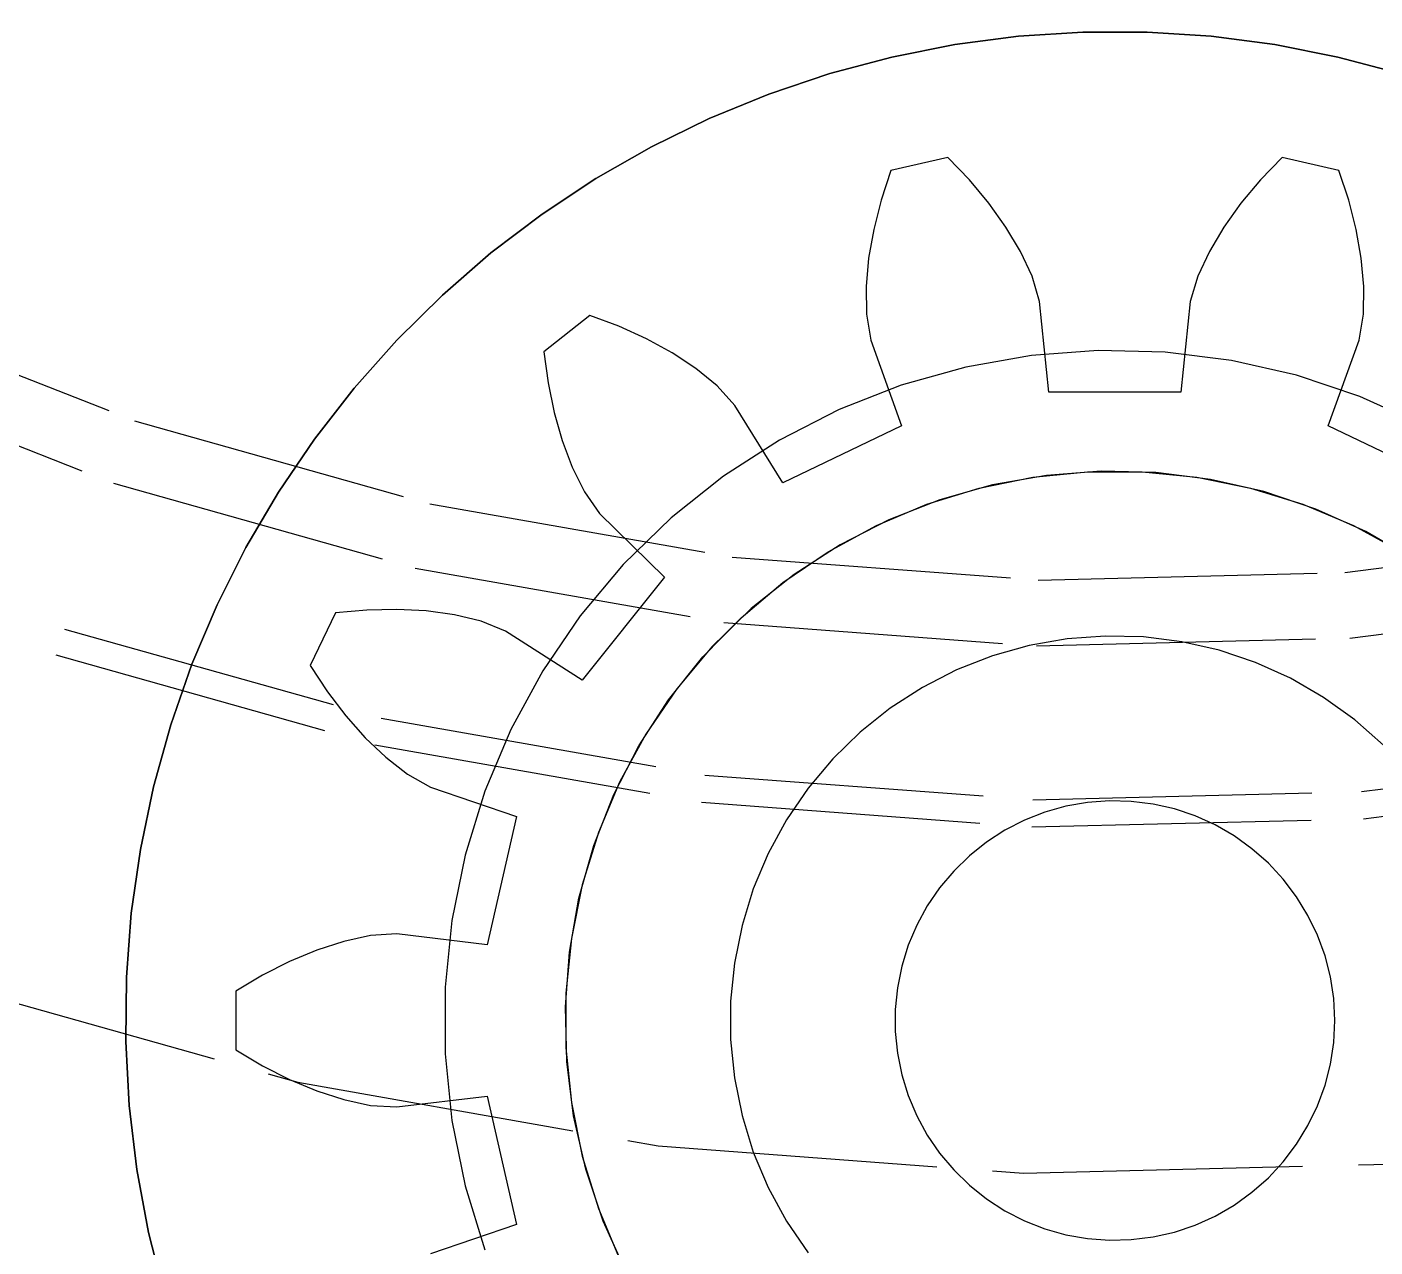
# Model space of a CAD drawing. Header units: millimetres. Extents: x -9 to 243, y -53 to 196.
# Drawn here: x 20.3 to 26.43, y 128.67 to 134.22 of the extents above; entities that cross this region are included whole.
import ezdxf

# ---------------------------------------------------------------- set-up
doc = ezdxf.new("R2010")
doc.units = ezdxf.units.MM
doc.linetypes.add('DASHED', pattern=[1.524, 1.27, -0.254])
doc.layers.add('HIDDEN', color=8, linetype='DASHED')

msp = doc.modelspace()

# ---------------------------------------------------------------- linework, layer by layer
at = {"layer": 'HIDDEN'}
for points in [[(13.30393, 138.39991), (14.09014, 137.24674), (14.98727, 136.17758), (15.9864, 135.20306), (17.07759, 134.33287), (18.25, 133.57564), (19.49198, 132.93892), (20.79119, 132.42902), (22.13471, 132.05101), (23.50919, 131.80865), (24.90097, 131.70435), (26.29622, 131.73915), (27.68107, 131.91269), (29.04177, 132.22326), (30.36477, 132.66777), (31.63695, 133.24179), (32.84565, 133.93964), (33.97886, 134.75436), (35.02532, 135.67786), (35.97462, 136.70097), (36.81734, 137.81352), (37.5451, 139.00444), (38.15067, 140.26191)], [(13.30393, 138.39991), (14.09014, 137.24674), (14.98727, 136.17758), (15.9864, 135.20306), (17.07759, 134.33287), (18.25, 133.57564), (19.49198, 132.93892), (20.79119, 132.42902), (22.13471, 132.05101), (23.50919, 131.80865), (24.90097, 131.70435), (26.29622, 131.73915), (27.68107, 131.91269), (29.04177, 132.22326), (30.36477, 132.66777), (31.63695, 133.24179), (32.84565, 133.93964), (33.97886, 134.75436), (35.02532, 135.67786), (35.97462, 136.70097), (36.81734, 137.81352), (37.5451, 139.00444), (38.15067, 140.26191)], [(13.04794, 138.24348), (13.85101, 137.0656), (14.76736, 135.97353), (15.78789, 134.97813), (16.90247, 134.08929), (18.1, 133.31584), (19.36859, 132.66547), (20.69564, 132.14464), (22.06795, 131.75853), (23.47189, 131.51098), (24.89349, 131.40444), (26.31864, 131.43999), (27.73317, 131.61725), (29.12302, 131.93447), (30.47438, 132.38851), (31.77381, 132.97483), (33.00841, 133.68763), (34.1659, 134.51981), (35.23479, 135.4631), (36.20444, 136.50814), (37.06521, 137.64452), (37.80857, 138.86097), (38.42711, 140.14538)], [(13.04794, 138.24348), (13.85101, 137.0656), (14.76736, 135.97353), (15.78789, 134.97813), (16.90247, 134.08929), (18.1, 133.31584), (19.36859, 132.66547), (20.69564, 132.14464), (22.06795, 131.75853), (23.47189, 131.51098), (24.89349, 131.40444), (26.31864, 131.43999), (27.73317, 131.61725), (29.12302, 131.93447), (30.47438, 132.38851), (31.77381, 132.97483), (33.00841, 133.68763), (34.1659, 134.51981), (35.23479, 135.4631), (36.20444, 136.50814), (37.06521, 137.64452), (37.80857, 138.86097), (38.42711, 140.14538)], [(13.29301, 136.64293), (14.25422, 135.49741), (15.32471, 134.45328), (16.49384, 133.52093), (17.75, 132.70962), (19.08069, 132.02741), (20.4727, 131.48109), (21.91219, 131.07608), (23.38484, 130.81641), (24.87604, 130.70466), (26.37095, 130.74194), (27.85472, 130.92788), (29.31261, 131.26064), (30.73012, 131.73689), (32.09316, 132.35192), (33.38819, 133.09961), (34.60235, 133.97253), (35.72355, 134.962), (36.74067, 136.05819), (37.64358, 137.2502), (38.42332, 138.52619), (39.07214, 139.87348)], [(13.19396, 136.5679), (14.16313, 135.41289), (15.24249, 134.36011), (16.42131, 133.42004), (17.68787, 132.602), (19.02959, 131.91414), (20.43312, 131.3633), (21.88453, 130.95493), (23.36939, 130.69311), (24.87294, 130.58044), (26.38024, 130.61803), (27.8763, 130.80551), (29.34626, 131.14102), (30.77551, 131.62122), (32.14985, 132.24134), (33.45561, 132.99523), (34.67982, 133.87537), (35.81032, 134.87304), (36.83586, 135.97831), (37.74625, 137.1802), (38.53245, 138.46676), (39.18665, 139.82521)], [(13.00803, 134.34112), (14.19985, 133.17865), (15.50148, 132.14064), (16.9, 131.23738), (18.38151, 130.47785), (19.93127, 129.86961), (21.5339, 129.4187), (23.17346, 129.12961), (24.83366, 129.00519), (26.49799, 129.0467), (28.14992, 129.25371), (29.77304, 129.62418), (31.3512, 130.15441), (32.86872, 130.83914), (34.31052, 131.67157), (35.66228, 132.64341), (36.91055, 133.74502), (38.04294, 134.96545), (39.04819, 136.29256), (39.9163, 137.71316), (40.63865, 139.21314)], [(13.00803, 134.34112), (14.19985, 133.17865), (15.50148, 132.14064), (16.9, 131.23738), (18.38151, 130.47785), (19.93127, 129.86961), (21.5339, 129.4187), (23.17346, 129.12961), (24.83366, 129.00519), (26.49799, 129.0467), (28.14992, 129.25371), (29.77304, 129.62418), (31.3512, 130.15441), (32.86872, 130.83914), (34.31052, 131.67157), (35.66228, 132.64341), (36.91055, 133.74502), (38.04294, 134.96545), (39.04819, 136.29256), (39.9163, 137.71316), (40.63865, 139.21314)], [(13.00803, 134.34112), (14.19985, 133.17865), (15.50148, 132.14064), (16.9, 131.23738), (18.38151, 130.47785), (19.93127, 129.86961), (21.5339, 129.4187), (23.17346, 129.12961), (24.83366, 129.00519), (26.49799, 129.0467), (28.14992, 129.25371), (29.77304, 129.62418), (31.3512, 130.15441), (32.86872, 130.83914), (34.31052, 131.67157), (35.66228, 132.64341), (36.91055, 133.74502), (38.04294, 134.96545), (39.04819, 136.29256), (39.9163, 137.71316), (40.63865, 139.21314)], [(13.00803, 134.34112), (14.19985, 133.17865), (15.50148, 132.14064), (16.9, 131.23738), (18.38151, 130.47785), (19.93127, 129.86961), (21.5339, 129.4187), (23.17346, 129.12961), (24.83366, 129.00519), (26.49799, 129.0467), (28.14992, 129.25371), (29.77304, 129.62418), (31.3512, 130.15441), (32.86872, 130.83914), (34.31052, 131.67157), (35.66228, 132.64341), (36.91055, 133.74502), (38.04294, 134.96545), (39.04819, 136.29256), (39.9163, 137.71316), (40.63865, 139.21314)], [(20.92671, 128.45132), (20.85475, 128.73469), (20.80135, 129.02214), (20.76672, 129.31244), (20.75102, 129.60439), (20.7543, 129.89673), (20.77657, 130.18825), (20.81771, 130.4777), (20.87757, 130.76388), (20.95588, 131.04556), (21.05232, 131.32156), (21.16647, 131.59072), (21.29787, 131.85189), (21.44594, 132.10399), (21.61008, 132.34593), (21.78957, 132.57671), (21.98368, 132.79534), (22.19157, 133.00091), (22.41237, 133.19255), (22.64515, 133.36944), (22.88893, 133.53084), (23.14267, 133.67607), (23.40531, 133.80452), (23.67573, 133.91565), (23.9528, 134.00898), (24.23534, 134.08412), (24.52217, 134.14075), (24.81207, 134.17864), (25.10382, 134.19763), (25.39618, 134.19763), (25.68793, 134.17864), (25.97783, 134.14075), (26.26466, 134.08412), (26.5472, 134.00898)], [(26.5472, 134.00898), (26.26466, 134.08412), (25.97783, 134.14075), (25.68793, 134.17864), (25.39618, 134.19763), (25.10382, 134.19763), (24.81207, 134.17864), (24.52217, 134.14075), (24.23534, 134.08412), (23.9528, 134.00898), (23.67573, 133.91565), (23.40531, 133.80452), (23.14267, 133.67607), (22.88893, 133.53084), (22.64515, 133.36944), (22.41237, 133.19255), (22.19157, 133.00091), (21.98368, 132.79534), (21.78957, 132.57671), (21.61008, 132.34593), (21.44594, 132.10399), (21.29787, 131.85189), (21.16647, 131.59072), (21.05232, 131.32156), (20.95588, 131.04556), (20.87757, 130.76388), (20.81771, 130.4777), (20.77657, 130.18825), (20.7543, 129.89673), (20.75102, 129.60439), (20.76672, 129.31244), (20.80135, 129.02214), (20.85475, 128.73469), (20.92671, 128.45132)], [(24.48997, 133.62713), (24.23084, 133.56799)], [(24.48997, 133.62713), (24.23084, 133.56799)], [(24.58824, 133.52466), (24.48997, 133.62713)], [(24.58824, 133.52466), (24.48997, 133.62713)], [(26.01003, 133.62713), (25.91176, 133.52466)], [(26.01003, 133.62713), (25.91176, 133.52466)], [(26.26916, 133.56799), (26.01003, 133.62713)], [(26.26916, 133.56799), (26.01003, 133.62713)], [(24.23084, 133.56799), (24.18677, 133.43303)], [(24.23084, 133.56799), (24.18677, 133.43303)], [(26.31323, 133.43303), (26.26916, 133.56799)], [(26.31323, 133.43303), (26.26916, 133.56799)], [(24.67658, 133.41903), (24.58824, 133.52466)], [(24.67658, 133.41903), (24.58824, 133.52466)], [(25.91176, 133.52466), (25.82342, 133.41903)], [(25.91176, 133.52466), (25.82342, 133.41903)], [(24.18677, 133.43303), (24.15301, 133.29953)], [(24.18677, 133.43303), (24.15301, 133.29953)], [(24.75433, 133.3106), (24.67658, 133.41903)], [(24.75433, 133.3106), (24.67658, 133.41903)], [(25.82342, 133.41903), (25.74567, 133.3106)], [(25.82342, 133.41903), (25.74567, 133.3106)], [(26.34699, 133.29953), (26.31323, 133.43303)], [(26.34699, 133.29953), (26.31323, 133.43303)], [(24.15301, 133.29953), (24.13, 133.1681)], [(24.15301, 133.29953), (24.13, 133.1681)], [(24.8205, 133.19969), (24.75433, 133.3106)], [(24.8205, 133.19969), (24.75433, 133.3106)], [(25.74567, 133.3106), (25.6795, 133.19969)], [(25.74567, 133.3106), (25.6795, 133.19969)], [(26.37, 133.1681), (26.34699, 133.29953)], [(26.37, 133.1681), (26.34699, 133.29953)], [(24.87328, 133.08655), (24.8205, 133.19969)], [(24.87328, 133.08655), (24.8205, 133.19969)], [(25.6795, 133.19969), (25.62672, 133.08655)], [(25.6795, 133.19969), (25.62672, 133.08655)], [(24.13, 133.1681), (24.11851, 133.03947)], [(24.13, 133.1681), (24.11851, 133.03947)], [(26.38149, 133.03947), (26.37, 133.1681)], [(26.38149, 133.03947), (26.37, 133.1681)], [(24.90713, 132.971), (24.87328, 133.08655)], [(24.90713, 132.971), (24.87328, 133.08655)], [(25.62672, 133.08655), (25.59287, 132.971)], [(25.62672, 133.08655), (25.59287, 132.971)], [(24.11851, 133.03947), (24.12005, 132.91463)], [(24.11851, 133.03947), (24.12005, 132.91463)], [(26.37995, 132.91463), (26.38149, 133.03947)], [(26.37995, 132.91463), (26.38149, 133.03947)], [(24.95029, 132.55933), (24.90713, 132.971)], [(24.95029, 132.55933), (24.90713, 132.971)], [(25.59287, 132.971), (25.54971, 132.55933)], [(25.59287, 132.971), (25.54971, 132.55933)], [(22.86132, 132.90846), (22.65351, 132.74274)], [(22.86132, 132.90846), (22.65351, 132.74274)], [(22.99432, 132.85877), (22.86132, 132.90846)], [(22.99432, 132.85877), (22.86132, 132.90846)], [(24.12005, 132.91463), (24.13968, 132.79584)], [(24.12005, 132.91463), (24.13968, 132.79584)], [(26.36032, 132.79584), (26.37995, 132.91463)], [(26.36032, 132.79584), (26.37995, 132.91463)], [(23.11974, 132.80193), (22.99432, 132.85877)], [(23.11974, 132.80193), (22.99432, 132.85877)], [(23.23684, 132.73797), (23.11974, 132.80193)], [(23.23684, 132.73797), (23.11974, 132.80193)], [(26.64144, 132.41411), (26.36429, 132.53916), (26.07606, 132.636), (25.77963, 132.70366), (25.47793, 132.74147), (25.17396, 132.74905), (24.87075, 132.72633), (24.57131, 132.67353), (24.27862, 132.59118), (23.99557, 132.48009), (23.725, 132.34138), (23.46958, 132.17641), (23.23186, 131.98683), (23.01419, 131.77453), (22.81875, 131.5416), (22.64746, 131.29038), (22.50204, 131.02335), (22.38394, 130.74316), (22.29431, 130.45261), (22.23407, 130.15458), (22.20379, 129.85203), (22.20379, 129.54797), (22.23407, 129.24542), (22.29431, 128.94739), (22.38394, 128.65684)], [(26.64144, 132.41411), (26.36429, 132.53916), (26.07606, 132.636), (25.77963, 132.70366), (25.47793, 132.74147), (25.17396, 132.74905), (24.87075, 132.72633), (24.57131, 132.67353), (24.27862, 132.59118), (23.99557, 132.48009), (23.725, 132.34138), (23.46958, 132.17641), (23.23186, 131.98683), (23.01419, 131.77453), (22.81875, 131.5416), (22.64746, 131.29038), (22.50204, 131.02335), (22.38394, 130.74316), (22.29431, 130.45261), (22.23407, 130.15458), (22.20379, 129.85203), (22.20379, 129.54797), (22.23407, 129.24542), (22.29431, 128.94739), (22.38394, 128.65684)], [(26.64144, 132.41411), (26.36429, 132.53916), (26.07606, 132.636), (25.77963, 132.70366), (25.47793, 132.74147), (25.17396, 132.74905), (24.87075, 132.72633), (24.57131, 132.67353), (24.27862, 132.59118), (23.99557, 132.48009), (23.725, 132.34138), (23.46958, 132.17641), (23.23186, 131.98683), (23.01419, 131.77453), (22.81875, 131.5416), (22.64746, 131.29038), (22.50204, 131.02335), (22.38394, 130.74316), (22.29431, 130.45261), (22.23407, 130.15458), (22.20379, 129.85203), (22.20379, 129.54797), (22.23407, 129.24542), (22.29431, 128.94739), (22.38394, 128.65684)], [(26.64144, 132.41411), (26.36429, 132.53916), (26.07606, 132.636), (25.77963, 132.70366), (25.47793, 132.74147), (25.17396, 132.74905), (24.87075, 132.72633), (24.57131, 132.67353), (24.27862, 132.59118), (23.99557, 132.48009), (23.725, 132.34138), (23.46958, 132.17641), (23.23186, 131.98683), (23.01419, 131.77453), (22.81875, 131.5416), (22.64746, 131.29038), (22.50204, 131.02335), (22.38394, 130.74316), (22.29431, 130.45261), (22.23407, 130.15458), (22.20379, 129.85203), (22.20379, 129.54797), (22.23407, 129.24542), (22.29431, 128.94739), (22.38394, 128.65684)], [(22.65351, 132.74274), (22.67236, 132.60202)], [(22.65351, 132.74274), (22.67236, 132.60202)], [(24.13968, 132.79584), (24.27941, 132.40621)], [(24.13968, 132.79584), (24.27941, 132.40621)], [(26.22059, 132.40621), (26.36032, 132.79584)], [(26.22059, 132.40621), (26.36032, 132.79584)], [(23.34457, 132.66676), (23.23684, 132.73797)], [(23.34457, 132.66676), (23.23684, 132.73797)], [(23.44122, 132.58772), (23.34457, 132.66676)], [(23.44122, 132.58772), (23.34457, 132.66676)], [(22.67236, 132.60202), (22.69987, 132.46709)], [(22.67236, 132.60202), (22.69987, 132.46709)], [(23.52185, 132.49831), (23.44122, 132.58772)], [(23.52185, 132.49831), (23.44122, 132.58772)], [(25.54971, 132.55933), (24.95029, 132.55933)], [(25.54971, 132.55933), (24.95029, 132.55933)], [(23.73935, 132.14613), (23.52185, 132.49831)], [(23.73935, 132.14613), (23.52185, 132.49831)], [(22.69987, 132.46709), (22.73617, 132.3387)], [(22.69987, 132.46709), (22.73617, 132.3387)], [(24.27941, 132.40621), (23.73935, 132.14613)], [(24.27941, 132.40621), (23.73935, 132.14613)], [(26.76065, 132.14613), (26.22059, 132.40621)], [(26.76065, 132.14613), (26.22059, 132.40621)], [(22.73617, 132.3387), (22.78162, 132.21782)], [(22.73617, 132.3387), (22.78162, 132.21782)], [(23.02532, 128.55947), (22.92282, 128.78665), (22.84344, 129.0229), (22.78798, 129.26588), (22.75699, 129.51317), (22.75078, 129.76233), (22.7694, 130.01086), (22.81268, 130.2563), (22.88018, 130.49622), (22.97124, 130.72822), (23.08494, 130.95), (23.22015, 131.15936), (23.37555, 131.35421), (23.54957, 131.53263), (23.74049, 131.69283), (23.94641, 131.83323), (24.16529, 131.95242), (24.39495, 132.04923), (24.63311, 132.12269), (24.87739, 132.17208), (25.12539, 132.19689), (25.37461, 132.19689), (25.62261, 132.17208), (25.86689, 132.12269), (26.10505, 132.04923), (26.33471, 131.95242), (26.55359, 131.83323)], [(23.02532, 128.55947), (22.92282, 128.78665), (22.84344, 129.0229), (22.78798, 129.26588), (22.75699, 129.51317), (22.75078, 129.76233), (22.7694, 130.01086), (22.81268, 130.2563), (22.88018, 130.49622), (22.97124, 130.72822), (23.08494, 130.95), (23.22015, 131.15936), (23.37555, 131.35421), (23.54957, 131.53263), (23.74049, 131.69283), (23.94641, 131.83323), (24.16529, 131.95242), (24.39495, 132.04923), (24.63311, 132.12269), (24.87739, 132.17208), (25.12539, 132.19689), (25.37461, 132.19689), (25.62261, 132.17208), (25.86689, 132.12269), (26.10505, 132.04923), (26.33471, 131.95242), (26.55359, 131.83323)], [(26.60637, 131.80006), (26.39053, 131.92468), (26.16335, 132.02718), (25.9271, 132.10656), (25.68412, 132.16202), (25.43683, 132.19301), (25.18767, 132.19922), (24.93914, 132.1806), (24.6937, 132.13732), (24.45378, 132.06982), (24.22178, 131.97876), (24, 131.86506), (23.79064, 131.72985), (23.59579, 131.57445), (23.41737, 131.40043), (23.25717, 131.20951), (23.11677, 131.00359), (22.99758, 130.78471), (22.90077, 130.55505), (22.82731, 130.31689), (22.77792, 130.07261), (22.75311, 129.82461), (22.75311, 129.57539), (22.77792, 129.32739), (22.82731, 129.08311), (22.90077, 128.84495), (22.99758, 128.61529)], [(26.60637, 131.80006), (26.39053, 131.92468), (26.16335, 132.02718), (25.9271, 132.10656), (25.68412, 132.16202), (25.43683, 132.19301), (25.18767, 132.19922), (24.93914, 132.1806), (24.6937, 132.13732), (24.45378, 132.06982), (24.22178, 131.97876), (24, 131.86506), (23.79064, 131.72985), (23.59579, 131.57445), (23.41737, 131.40043), (23.25717, 131.20951), (23.11677, 131.00359), (22.99758, 130.78471), (22.90077, 130.55505), (22.82731, 130.31689), (22.77792, 130.07261), (22.75311, 129.82461), (22.75311, 129.57539), (22.77792, 129.32739), (22.82731, 129.08311), (22.90077, 128.84495), (22.99758, 128.61529)], [(26.60637, 131.80006), (26.39053, 131.92468), (26.16335, 132.02718), (25.9271, 132.10656), (25.68412, 132.16202), (25.43683, 132.19301), (25.18767, 132.19922), (24.93914, 132.1806), (24.6937, 132.13732), (24.45378, 132.06982), (24.22178, 131.97876), (24, 131.86506), (23.79064, 131.72985), (23.59579, 131.57445), (23.41737, 131.40043), (23.25717, 131.20951), (23.11677, 131.00359), (22.99758, 130.78471), (22.90077, 130.55505), (22.82731, 130.31689), (22.77792, 130.07261), (22.75311, 129.82461), (22.75311, 129.57539), (22.77792, 129.32739), (22.82731, 129.08311), (22.90077, 128.84495), (22.99758, 128.61529)], [(26.60637, 131.80006), (26.39053, 131.92468), (26.16335, 132.02718), (25.9271, 132.10656), (25.68412, 132.16202), (25.43683, 132.19301), (25.18767, 132.19922), (24.93914, 132.1806), (24.6937, 132.13732), (24.45378, 132.06982), (24.22178, 131.97876), (24, 131.86506), (23.79064, 131.72985), (23.59579, 131.57445), (23.41737, 131.40043), (23.25717, 131.20951), (23.11677, 131.00359), (22.99758, 130.78471), (22.90077, 130.55505), (22.82731, 130.31689), (22.77792, 130.07261), (22.75311, 129.82461), (22.75311, 129.57539), (22.77792, 129.32739), (22.82731, 129.08311), (22.90077, 128.84495), (22.99758, 128.61529)], [(26.60637, 131.80006), (26.39053, 131.92468), (26.16335, 132.02718), (25.9271, 132.10656), (25.68412, 132.16202), (25.43683, 132.19301), (25.18767, 132.19922), (24.93914, 132.1806), (24.6937, 132.13732), (24.45378, 132.06982), (24.22178, 131.97876), (24, 131.86506), (23.79064, 131.72985), (23.59579, 131.57445), (23.41737, 131.40043), (23.25717, 131.20951), (23.11677, 131.00359), (22.99758, 130.78471), (22.90077, 130.55505), (22.82731, 130.31689), (22.77792, 130.07261), (22.75311, 129.82461), (22.75311, 129.57539), (22.77792, 129.32739), (22.82731, 129.08311), (22.90077, 128.84495), (22.99758, 128.61529)], [(26.60637, 131.80006), (26.39053, 131.92468), (26.16335, 132.02718), (25.9271, 132.10656), (25.68412, 132.16202), (25.43683, 132.19301), (25.18767, 132.19922), (24.93914, 132.1806), (24.6937, 132.13732), (24.45378, 132.06982), (24.22178, 131.97876), (24, 131.86506), (23.79064, 131.72985), (23.59579, 131.57445), (23.41737, 131.40043), (23.25717, 131.20951), (23.11677, 131.00359), (22.99758, 130.78471), (22.90077, 130.55505), (22.82731, 130.31689), (22.77792, 130.07261), (22.75311, 129.82461), (22.75311, 129.57539), (22.77792, 129.32739), (22.82731, 129.08311), (22.90077, 128.84495), (22.99758, 128.61529)], [(26.60637, 131.80006), (26.39053, 131.92468), (26.16335, 132.02718), (25.9271, 132.10656), (25.68412, 132.16202), (25.43683, 132.19301), (25.18767, 132.19922), (24.93914, 132.1806), (24.6937, 132.13732), (24.45378, 132.06982), (24.22178, 131.97876), (24, 131.86506), (23.79064, 131.72985), (23.59579, 131.57445), (23.41737, 131.40043), (23.25717, 131.20951), (23.11677, 131.00359), (22.99758, 130.78471), (22.90077, 130.55505), (22.82731, 130.31689), (22.77792, 130.07261), (22.75311, 129.82461), (22.75311, 129.57539), (22.77792, 129.32739), (22.82731, 129.08311), (22.90077, 128.84495), (22.99758, 128.61529)], [(26.60637, 131.80006), (26.39053, 131.92468), (26.16335, 132.02718), (25.9271, 132.10656), (25.68412, 132.16202), (25.43683, 132.19301), (25.18767, 132.19922), (24.93914, 132.1806), (24.6937, 132.13732), (24.45378, 132.06982), (24.22178, 131.97876), (24, 131.86506), (23.79064, 131.72985), (23.59579, 131.57445), (23.41737, 131.40043), (23.25717, 131.20951), (23.11677, 131.00359), (22.99758, 130.78471), (22.90077, 130.55505), (22.82731, 130.31689), (22.77792, 130.07261), (22.75311, 129.82461), (22.75311, 129.57539), (22.77792, 129.32739), (22.82731, 129.08311), (22.90077, 128.84495), (22.99758, 128.61529)], [(22.78162, 132.21782), (22.83717, 132.10601)], [(22.78162, 132.21782), (22.83717, 132.10601)], [(22.83717, 132.10601), (22.9064, 132.0075)], [(22.83717, 132.10601), (22.9064, 132.0075)], [(22.9064, 132.0075), (23.20135, 131.71709)], [(22.9064, 132.0075), (23.20135, 131.71709)], [(23.20135, 131.71709), (22.82761, 131.24844)], [(23.20135, 131.71709), (22.82761, 131.24844)], [(21.70578, 131.55431), (21.59045, 131.31484)], [(21.70578, 131.55431), (21.59045, 131.31484)], [(21.84716, 131.56725), (21.70578, 131.55431)], [(21.84716, 131.56725), (21.70578, 131.55431)], [(21.98482, 131.57046), (21.84716, 131.56725)], [(21.98482, 131.57046), (21.84716, 131.56725)], [(22.11808, 131.56364), (21.98482, 131.57046)], [(22.11808, 131.56364), (21.98482, 131.57046)], [(22.24604, 131.54623), (22.11808, 131.56364)], [(22.24604, 131.54623), (22.11808, 131.56364)], [(22.36741, 131.51695), (22.24604, 131.54623)], [(22.36741, 131.51695), (22.24604, 131.54623)], [(22.47885, 131.47137), (22.36741, 131.51695)], [(22.47885, 131.47137), (22.36741, 131.51695)], [(22.82761, 131.24844), (22.47885, 131.47137)], [(22.82761, 131.24844), (22.47885, 131.47137)], [(26.47191, 130.95277), (26.34111, 131.06821), (26.19946, 131.17005), (26.04837, 131.25728), (25.88935, 131.32903), (25.72397, 131.38459), (25.55388, 131.42341), (25.38078, 131.44511), (25.20637, 131.44946), (25.0324, 131.43642), (24.86059, 131.40612), (24.69265, 131.35887), (24.53025, 131.29514), (24.375, 131.21554), (24.22845, 131.12089), (24.09205, 131.01212), (23.96716, 130.8903), (23.85502, 130.75666), (23.75674, 130.61251), (23.6733, 130.4593), (23.60554, 130.29854), (23.55411, 130.13183), (23.51955, 129.96082), (23.50218, 129.78723), (23.50218, 129.61277), (23.51955, 129.43918), (23.55411, 129.26817), (23.60554, 129.10146), (23.6733, 128.9407), (23.75674, 128.78749), (23.85502, 128.64334)], [(26.47191, 130.95277), (26.34111, 131.06821), (26.19946, 131.17005), (26.04837, 131.25728), (25.88935, 131.32903), (25.72397, 131.38459), (25.55388, 131.42341), (25.38078, 131.44511), (25.20637, 131.44946), (25.0324, 131.43642), (24.86059, 131.40612), (24.69265, 131.35887), (24.53025, 131.29514), (24.375, 131.21554), (24.22845, 131.12089), (24.09205, 131.01212), (23.96716, 130.8903), (23.85502, 130.75666), (23.75674, 130.61251), (23.6733, 130.4593), (23.60554, 130.29854), (23.55411, 130.13183), (23.51955, 129.96082), (23.50218, 129.78723), (23.50218, 129.61277), (23.51955, 129.43918), (23.55411, 129.26817), (23.60554, 129.10146), (23.6733, 128.9407), (23.75674, 128.78749), (23.85502, 128.64334)], [(21.59045, 131.31484), (21.66849, 131.19623)], [(21.59045, 131.31484), (21.66849, 131.19623)], [(21.66849, 131.19623), (21.75181, 131.08661)], [(21.66849, 131.19623), (21.75181, 131.08661)], [(21.75181, 131.08661), (21.84022, 130.98668)], [(21.75181, 131.08661), (21.84022, 130.98668)], [(21.84022, 130.98668), (21.93362, 130.89749)], [(21.84022, 130.98668), (21.93362, 130.89749)], [(21.93362, 130.89749), (22.03219, 130.82085)], [(21.93362, 130.89749), (22.03219, 130.82085)], [(22.03219, 130.82085), (22.1373, 130.76214)], [(22.03219, 130.82085), (22.1373, 130.76214)], [(22.1373, 130.76214), (22.52905, 130.62846)], [(22.1373, 130.76214), (22.52905, 130.62846)], [(26.25, 129.7), (26.24503, 129.79957), (26.23017, 129.89815), (26.20557, 129.99476), (26.17148, 130.08843), (26.12822, 130.17825), (26.07624, 130.26332), (26.01604, 130.34279), (25.94824, 130.41587), (25.87349, 130.48183), (25.79255, 130.54003), (25.70621, 130.58987), (25.61534, 130.63087), (25.52084, 130.66262), (25.42365, 130.68481), (25.32473, 130.6972), (25.22507, 130.69969), (25.12566, 130.69224), (25.02748, 130.67493), (24.93151, 130.64793), (24.83871, 130.61151), (24.75, 130.56603), (24.66626, 130.51194), (24.58831, 130.44978), (24.51695, 130.38017), (24.45287, 130.3038), (24.39671, 130.22144), (24.34903, 130.13388), (24.31031, 130.04202), (24.28092, 129.94676), (24.26117, 129.84904), (24.25124, 129.74985), (24.25124, 129.65015), (24.26117, 129.55096), (24.28092, 129.45324), (24.31031, 129.35798), (24.34903, 129.26612), (24.39671, 129.17856), (24.45287, 129.0962), (24.51695, 129.01983), (24.58831, 128.95022), (24.66626, 128.88806), (24.75, 128.83397), (24.83871, 128.78849), (24.93151, 128.75207), (25.02748, 128.72507), (25.12566, 128.70776), (25.22507, 128.70031), (25.32473, 128.7028), (25.42365, 128.71519), (25.52084, 128.73738), (25.61534, 128.76913), (25.70621, 128.81013), (25.79255, 128.85997), (25.87349, 128.91817), (25.94824, 128.98413), (26.01604, 129.05721), (26.07624, 129.13668), (26.12822, 129.22175), (26.17148, 129.31157), (26.20557, 129.40524), (26.23017, 129.50185), (26.24503, 129.60043), (26.25, 129.7)], [(26.25, 129.7), (26.24503, 129.79957), (26.23017, 129.89815), (26.20557, 129.99476), (26.17148, 130.08843), (26.12822, 130.17825), (26.07624, 130.26332), (26.01604, 130.34279), (25.94824, 130.41587), (25.87349, 130.48183), (25.79255, 130.54003), (25.70621, 130.58987), (25.61534, 130.63087), (25.52084, 130.66262), (25.42365, 130.68481), (25.32473, 130.6972), (25.22507, 130.69969), (25.12566, 130.69224), (25.02748, 130.67493), (24.93151, 130.64793), (24.83871, 130.61151), (24.75, 130.56603), (24.66626, 130.51194), (24.58831, 130.44978), (24.51695, 130.38017), (24.45287, 130.3038), (24.39671, 130.22144), (24.34903, 130.13388), (24.31031, 130.04202), (24.28092, 129.94676), (24.26117, 129.84904), (24.25124, 129.74985), (24.25124, 129.65015), (24.26117, 129.55096), (24.28092, 129.45324), (24.31031, 129.35798), (24.34903, 129.26612), (24.39671, 129.17856), (24.45287, 129.0962), (24.51695, 129.01983), (24.58831, 128.95022), (24.66626, 128.88806), (24.75, 128.83397), (24.83871, 128.78849), (24.93151, 128.75207), (25.02748, 128.72507), (25.12566, 128.70776), (25.22507, 128.70031), (25.32473, 128.7028), (25.42365, 128.71519), (25.52084, 128.73738), (25.61534, 128.76913), (25.70621, 128.81013), (25.79255, 128.85997), (25.87349, 128.91817), (25.94824, 128.98413), (26.01604, 129.05721), (26.07624, 129.13668), (26.12822, 129.22175), (26.17148, 129.31157), (26.20557, 129.40524), (26.23017, 129.50185), (26.24503, 129.60043), (26.25, 129.7)], [(26.25, 129.7), (26.24503, 129.79957), (26.23017, 129.89815), (26.20557, 129.99476), (26.17148, 130.08843), (26.12822, 130.17825), (26.07624, 130.26332), (26.01604, 130.34279), (25.94824, 130.41587), (25.87349, 130.48183), (25.79255, 130.54003), (25.70621, 130.58987), (25.61534, 130.63087), (25.52084, 130.66262), (25.42365, 130.68481), (25.32473, 130.6972), (25.22507, 130.69969), (25.12566, 130.69224), (25.02748, 130.67493), (24.93151, 130.64793), (24.83871, 130.61151), (24.75, 130.56603), (24.66626, 130.51194), (24.58831, 130.44978), (24.51695, 130.38017), (24.45287, 130.3038), (24.39671, 130.22144), (24.34903, 130.13388), (24.31031, 130.04202), (24.28092, 129.94676), (24.26117, 129.84904), (24.25124, 129.74985), (24.25124, 129.65015), (24.26117, 129.55096), (24.28092, 129.45324), (24.31031, 129.35798), (24.34903, 129.26612), (24.39671, 129.17856), (24.45287, 129.0962), (24.51695, 129.01983), (24.58831, 128.95022), (24.66626, 128.88806), (24.75, 128.83397), (24.83871, 128.78849), (24.93151, 128.75207), (25.02748, 128.72507), (25.12566, 128.70776), (25.22507, 128.70031), (25.32473, 128.7028), (25.42365, 128.71519), (25.52084, 128.73738), (25.61534, 128.76913), (25.70621, 128.81013), (25.79255, 128.85997), (25.87349, 128.91817), (25.94824, 128.98413), (26.01604, 129.05721), (26.07624, 129.13668), (26.12822, 129.22175), (26.17148, 129.31157), (26.20557, 129.40524), (26.23017, 129.50185), (26.24503, 129.60043), (26.25, 129.7)], [(26.25, 129.7), (26.24503, 129.79957), (26.23017, 129.89815), (26.20557, 129.99476), (26.17148, 130.08843), (26.12822, 130.17825), (26.07624, 130.26332), (26.01604, 130.34279), (25.94824, 130.41587), (25.87349, 130.48183), (25.79255, 130.54003), (25.70621, 130.58987), (25.61534, 130.63087), (25.52084, 130.66262), (25.42365, 130.68481), (25.32473, 130.6972), (25.22507, 130.69969), (25.12566, 130.69224), (25.02748, 130.67493), (24.93151, 130.64793), (24.83871, 130.61151), (24.75, 130.56603), (24.66626, 130.51194), (24.58831, 130.44978), (24.51695, 130.38017), (24.45287, 130.3038), (24.39671, 130.22144), (24.34903, 130.13388), (24.31031, 130.04202), (24.28092, 129.94676), (24.26117, 129.84904), (24.25124, 129.74985), (24.25124, 129.65015), (24.26117, 129.55096), (24.28092, 129.45324), (24.31031, 129.35798), (24.34903, 129.26612), (24.39671, 129.17856), (24.45287, 129.0962), (24.51695, 129.01983), (24.58831, 128.95022), (24.66626, 128.88806), (24.75, 128.83397), (24.83871, 128.78849), (24.93151, 128.75207), (25.02748, 128.72507), (25.12566, 128.70776), (25.22507, 128.70031), (25.32473, 128.7028), (25.42365, 128.71519), (25.52084, 128.73738), (25.61534, 128.76913), (25.70621, 128.81013), (25.79255, 128.85997), (25.87349, 128.91817), (25.94824, 128.98413), (26.01604, 129.05721), (26.07624, 129.13668), (26.12822, 129.22175), (26.17148, 129.31157), (26.20557, 129.40524), (26.23017, 129.50185), (26.24503, 129.60043), (26.25, 129.7)], [(26.25, 129.7), (26.24503, 129.79957), (26.23017, 129.89815), (26.20557, 129.99476), (26.17148, 130.08843), (26.12822, 130.17825), (26.07624, 130.26332), (26.01604, 130.34279), (25.94824, 130.41587), (25.87349, 130.48183), (25.79255, 130.54003), (25.70621, 130.58987), (25.61534, 130.63087), (25.52084, 130.66262), (25.42365, 130.68481), (25.32473, 130.6972), (25.22507, 130.69969), (25.12566, 130.69224), (25.02748, 130.67493), (24.93151, 130.64793), (24.83871, 130.61151), (24.75, 130.56603), (24.66626, 130.51194), (24.58831, 130.44978), (24.51695, 130.38017), (24.45287, 130.3038), (24.39671, 130.22144), (24.34903, 130.13388), (24.31031, 130.04202), (24.28092, 129.94676), (24.26117, 129.84904), (24.25124, 129.74985), (24.25124, 129.65015), (24.26117, 129.55096), (24.28092, 129.45324), (24.31031, 129.35798), (24.34903, 129.26612), (24.39671, 129.17856), (24.45287, 129.0962), (24.51695, 129.01983), (24.58831, 128.95022), (24.66626, 128.88806), (24.75, 128.83397), (24.83871, 128.78849), (24.93151, 128.75207), (25.02748, 128.72507), (25.12566, 128.70776), (25.22507, 128.70031), (25.32473, 128.7028), (25.42365, 128.71519), (25.52084, 128.73738), (25.61534, 128.76913), (25.70621, 128.81013), (25.79255, 128.85997), (25.87349, 128.91817), (25.94824, 128.98413), (26.01604, 129.05721), (26.07624, 129.13668), (26.12822, 129.22175), (26.17148, 129.31157), (26.20557, 129.40524), (26.23017, 129.50185), (26.24503, 129.60043), (26.25, 129.7)], [(26.25, 129.7), (26.24503, 129.79957), (26.23017, 129.89815), (26.20557, 129.99476), (26.17148, 130.08843), (26.12822, 130.17825), (26.07624, 130.26332), (26.01604, 130.34279), (25.94824, 130.41587), (25.87349, 130.48183), (25.79255, 130.54003), (25.70621, 130.58987), (25.61534, 130.63087), (25.52084, 130.66262), (25.42365, 130.68481), (25.32473, 130.6972), (25.22507, 130.69969), (25.12566, 130.69224), (25.02748, 130.67493), (24.93151, 130.64793), (24.83871, 130.61151), (24.75, 130.56603), (24.66626, 130.51194), (24.58831, 130.44978), (24.51695, 130.38017), (24.45287, 130.3038), (24.39671, 130.22144), (24.34903, 130.13388), (24.31031, 130.04202), (24.28092, 129.94676), (24.26117, 129.84904), (24.25124, 129.74985), (24.25124, 129.65015), (24.26117, 129.55096), (24.28092, 129.45324), (24.31031, 129.35798), (24.34903, 129.26612), (24.39671, 129.17856), (24.45287, 129.0962), (24.51695, 129.01983), (24.58831, 128.95022), (24.66626, 128.88806), (24.75, 128.83397), (24.83871, 128.78849), (24.93151, 128.75207), (25.02748, 128.72507), (25.12566, 128.70776), (25.22507, 128.70031), (25.32473, 128.7028), (25.42365, 128.71519), (25.52084, 128.73738), (25.61534, 128.76913), (25.70621, 128.81013), (25.79255, 128.85997), (25.87349, 128.91817), (25.94824, 128.98413), (26.01604, 129.05721), (26.07624, 129.13668), (26.12822, 129.22175), (26.17148, 129.31157), (26.20557, 129.40524), (26.23017, 129.50185), (26.24503, 129.60043), (26.25, 129.7)], [(26.25, 129.7), (26.24503, 129.79957), (26.23017, 129.89815), (26.20557, 129.99476), (26.17148, 130.08843), (26.12822, 130.17825), (26.07624, 130.26332), (26.01604, 130.34279), (25.94824, 130.41587), (25.87349, 130.48183), (25.79255, 130.54003), (25.70621, 130.58987), (25.61534, 130.63087), (25.52084, 130.66262), (25.42365, 130.68481), (25.32473, 130.6972), (25.22507, 130.69969), (25.12566, 130.69224), (25.02748, 130.67493), (24.93151, 130.64793), (24.83871, 130.61151), (24.75, 130.56603), (24.66626, 130.51194), (24.58831, 130.44978), (24.51695, 130.38017), (24.45287, 130.3038), (24.39671, 130.22144), (24.34903, 130.13388), (24.31031, 130.04202), (24.28092, 129.94676), (24.26117, 129.84904), (24.25124, 129.74985), (24.25124, 129.65015), (24.26117, 129.55096), (24.28092, 129.45324), (24.31031, 129.35798), (24.34903, 129.26612), (24.39671, 129.17856), (24.45287, 129.0962), (24.51695, 129.01983), (24.58831, 128.95022), (24.66626, 128.88806), (24.75, 128.83397), (24.83871, 128.78849), (24.93151, 128.75207), (25.02748, 128.72507), (25.12566, 128.70776), (25.22507, 128.70031), (25.32473, 128.7028), (25.42365, 128.71519), (25.52084, 128.73738), (25.61534, 128.76913), (25.70621, 128.81013), (25.79255, 128.85997), (25.87349, 128.91817), (25.94824, 128.98413), (26.01604, 129.05721), (26.07624, 129.13668), (26.12822, 129.22175), (26.17148, 129.31157), (26.20557, 129.40524), (26.23017, 129.50185), (26.24503, 129.60043), (26.25, 129.7)], [(26.25, 129.7), (26.24503, 129.79957), (26.23017, 129.89815), (26.20557, 129.99476), (26.17148, 130.08843), (26.12822, 130.17825), (26.07624, 130.26332), (26.01604, 130.34279), (25.94824, 130.41587), (25.87349, 130.48183), (25.79255, 130.54003), (25.70621, 130.58987), (25.61534, 130.63087), (25.52084, 130.66262), (25.42365, 130.68481), (25.32473, 130.6972), (25.22507, 130.69969), (25.12566, 130.69224), (25.02748, 130.67493), (24.93151, 130.64793), (24.83871, 130.61151), (24.75, 130.56603), (24.66626, 130.51194), (24.58831, 130.44978), (24.51695, 130.38017), (24.45287, 130.3038), (24.39671, 130.22144), (24.34903, 130.13388), (24.31031, 130.04202), (24.28092, 129.94676), (24.26117, 129.84904), (24.25124, 129.74985), (24.25124, 129.65015), (24.26117, 129.55096), (24.28092, 129.45324), (24.31031, 129.35798), (24.34903, 129.26612), (24.39671, 129.17856), (24.45287, 129.0962), (24.51695, 129.01983), (24.58831, 128.95022), (24.66626, 128.88806), (24.75, 128.83397), (24.83871, 128.78849), (24.93151, 128.75207), (25.02748, 128.72507), (25.12566, 128.70776), (25.22507, 128.70031), (25.32473, 128.7028), (25.42365, 128.71519), (25.52084, 128.73738), (25.61534, 128.76913), (25.70621, 128.81013), (25.79255, 128.85997), (25.87349, 128.91817), (25.94824, 128.98413), (26.01604, 129.05721), (26.07624, 129.13668), (26.12822, 129.22175), (26.17148, 129.31157), (26.20557, 129.40524), (26.23017, 129.50185), (26.24503, 129.60043), (26.25, 129.7)], [(26.25, 129.7), (26.24503, 129.79957), (26.23017, 129.89815), (26.20557, 129.99476), (26.17148, 130.08843), (26.12822, 130.17825), (26.07624, 130.26332), (26.01604, 130.34279), (25.94824, 130.41587), (25.87349, 130.48183), (25.79255, 130.54003), (25.70621, 130.58987), (25.61534, 130.63087), (25.52084, 130.66262), (25.42365, 130.68481), (25.32473, 130.6972), (25.22507, 130.69969), (25.12566, 130.69224), (25.02748, 130.67493), (24.93151, 130.64793), (24.83871, 130.61151), (24.75, 130.56603), (24.66626, 130.51194), (24.58831, 130.44978), (24.51695, 130.38017), (24.45287, 130.3038), (24.39671, 130.22144), (24.34903, 130.13388), (24.31031, 130.04202), (24.28092, 129.94676), (24.26117, 129.84904), (24.25124, 129.74985), (24.25124, 129.65015), (24.26117, 129.55096), (24.28092, 129.45324), (24.31031, 129.35798), (24.34903, 129.26612), (24.39671, 129.17856), (24.45287, 129.0962), (24.51695, 129.01983), (24.58831, 128.95022), (24.66626, 128.88806), (24.75, 128.83397), (24.83871, 128.78849), (24.93151, 128.75207), (25.02748, 128.72507), (25.12566, 128.70776), (25.22507, 128.70031), (25.32473, 128.7028), (25.42365, 128.71519), (25.52084, 128.73738), (25.61534, 128.76913), (25.70621, 128.81013), (25.79255, 128.85997), (25.87349, 128.91817), (25.94824, 128.98413), (26.01604, 129.05721), (26.07624, 129.13668), (26.12822, 129.22175), (26.17148, 129.31157), (26.20557, 129.40524), (26.23017, 129.50185), (26.24503, 129.60043), (26.25, 129.7)], [(26.25, 129.7), (26.24503, 129.79957), (26.23017, 129.89815), (26.20557, 129.99476), (26.17148, 130.08843), (26.12822, 130.17825), (26.07624, 130.26332), (26.01604, 130.34279), (25.94824, 130.41587), (25.87349, 130.48183), (25.79255, 130.54003), (25.70621, 130.58987), (25.61534, 130.63087), (25.52084, 130.66262), (25.42365, 130.68481), (25.32473, 130.6972), (25.22507, 130.69969), (25.12566, 130.69224), (25.02748, 130.67493), (24.93151, 130.64793), (24.83871, 130.61151), (24.75, 130.56603), (24.66626, 130.51194), (24.58831, 130.44978), (24.51695, 130.38017), (24.45287, 130.3038), (24.39671, 130.22144), (24.34903, 130.13388), (24.31031, 130.04202), (24.28092, 129.94676), (24.26117, 129.84904), (24.25124, 129.74985), (24.25124, 129.65015), (24.26117, 129.55096), (24.28092, 129.45324), (24.31031, 129.35798), (24.34903, 129.26612), (24.39671, 129.17856), (24.45287, 129.0962), (24.51695, 129.01983), (24.58831, 128.95022), (24.66626, 128.88806), (24.75, 128.83397), (24.83871, 128.78849), (24.93151, 128.75207), (25.02748, 128.72507), (25.12566, 128.70776), (25.22507, 128.70031), (25.32473, 128.7028), (25.42365, 128.71519), (25.52084, 128.73738), (25.61534, 128.76913), (25.70621, 128.81013), (25.79255, 128.85997), (25.87349, 128.91817), (25.94824, 128.98413), (26.01604, 129.05721), (26.07624, 129.13668), (26.12822, 129.22175), (26.17148, 129.31157), (26.20557, 129.40524), (26.23017, 129.50185), (26.24503, 129.60043), (26.25, 129.7)], [(22.52905, 130.62846), (22.39566, 130.04406)], [(22.52905, 130.62846), (22.39566, 130.04406)], [(21.74248, 130.06002), (21.61963, 130.02019)], [(21.74248, 130.06002), (21.61963, 130.02019)], [(21.86453, 130.0863), (21.74248, 130.06002)], [(21.86453, 130.0863), (21.74248, 130.06002)], [(21.98471, 130.0936), (21.86453, 130.0863)], [(21.98471, 130.0936), (21.86453, 130.0863)], [(22.39566, 130.04406), (21.98471, 130.0936)], [(22.39566, 130.04406), (21.98471, 130.0936)], [(21.61963, 130.02019), (21.49662, 129.96852)], [(21.61963, 130.02019), (21.49662, 129.96852)], [(21.49662, 129.96852), (21.37398, 129.9059)], [(21.49662, 129.96852), (21.37398, 129.9059)], [(21.37398, 129.9059), (21.25221, 129.8329)], [(21.37398, 129.9059), (21.25221, 129.8329)], [(21.25221, 129.8329), (21.25221, 129.5671)], [(21.25221, 129.8329), (21.25221, 129.5671)], [(21.25221, 129.5671), (21.37398, 129.4941)], [(21.25221, 129.5671), (21.37398, 129.4941)], [(21.37398, 129.4941), (21.49662, 129.43148)], [(21.37398, 129.4941), (21.49662, 129.43148)], [(21.49662, 129.43148), (21.61963, 129.37981)], [(21.49662, 129.43148), (21.61963, 129.37981)], [(21.61963, 129.37981), (21.74248, 129.33998)], [(21.61963, 129.37981), (21.74248, 129.33998)], [(21.74248, 129.33998), (21.86453, 129.3137)], [(21.74248, 129.33998), (21.86453, 129.3137)], [(21.86453, 129.3137), (21.98471, 129.3064)], [(21.86453, 129.3137), (21.98471, 129.3064)], [(21.98471, 129.3064), (22.39566, 129.35594)], [(21.98471, 129.3064), (22.39566, 129.35594)], [(22.39566, 129.35594), (22.52905, 128.77154)], [(22.39566, 129.35594), (22.52905, 128.77154)], [(22.52905, 128.77154), (22.1373, 128.63786)], [(22.52905, 128.77154), (22.1373, 128.63786)]]:
    msp.add_lwpolyline(points, dxfattribs=at)

doc.saveas('drawing.dxf')
